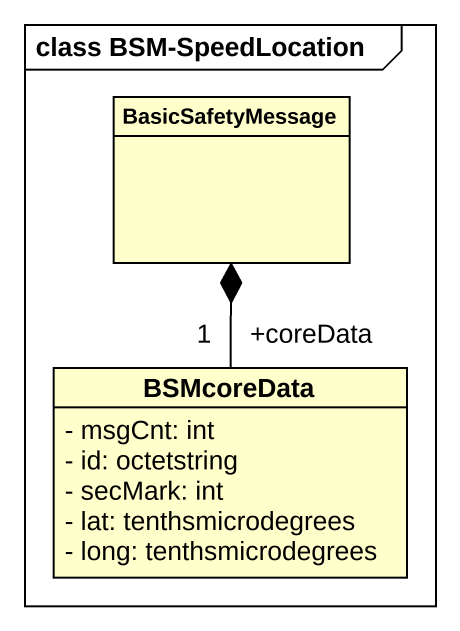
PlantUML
@startuml
mainframe class BSM-SpeedLocation
hide circle
hide empty members
skinparam classAttributeIconSize 0
class BasicSafetyMessage
class BSMcoreData {
  - msgCnt: int
  - id: octetstring
  - secMark: int
  - lat: tenthsmicrodegrees
  - long: tenthsmicrodegrees
}
BSMcoreData "+coreData\n1" -up-* BasicSafetyMessage
@enduml
